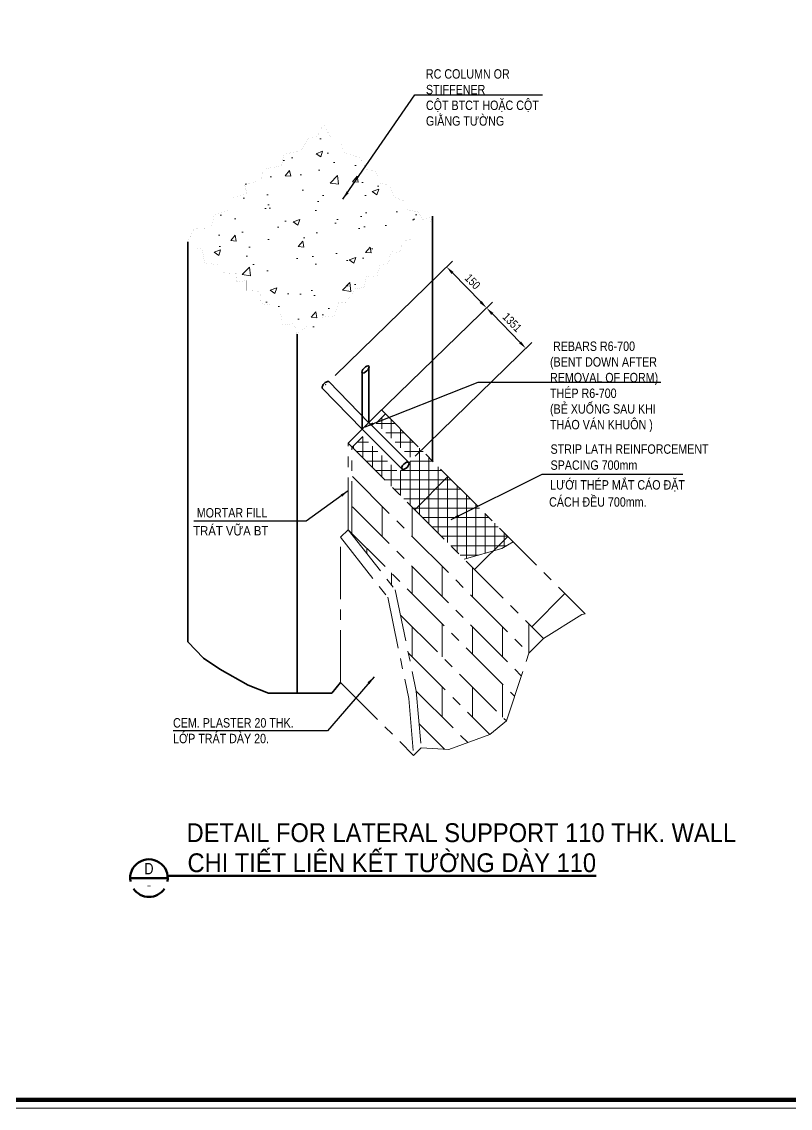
# Model space of a CAD drawing. Header units: millimetres. Extents: x -88960 to 836140, y 175458 to 320791.
# Drawn here: x 786884 to 805283, y 176958 to 202970 of the extents above; entities that cross this region are included whole.
import ezdxf
from ezdxf.enums import TextEntityAlignment as Align

# ---------------------------------------------------------------- set-up
doc = ezdxf.new("R2010")
doc.units = ezdxf.units.MM
doc.header["$LTSCALE"] = 1000
doc.linetypes.add('CENTER', pattern=[2, 1.25, -0.25, 0.25, -0.25])
doc.layers.get('0').update_dxf_attribs({"linetype": 'CONTINUOUS'})
doc.layers.get('DEFPOINTS').update_dxf_attribs({"linetype": 'CONTINUOUS'})
for name, color, linetype, lineweight in [('Ap0101_grid', 145, 'CENTER', 18), ('Ap0102_dim', 145, 'CONTINUOUS', 25), ('Ap0104_leader', 145, 'CONTINUOUS', 25), ('Ap0202_T', 141, 'CONTINUOUS', 25), ('Ap0205_T', 253, 'CONTINUOUS', 50), ('Ap0311_H', 8, 'CONTINUOUS', 15), ('Ap0313_FL', 145, 'CONTINUOUS', 13), ('Ap0314_Kh', 253, 'CONTINUOUS', 15), ('Ap0402_Reinf.S', 6, 'CONTINUOUS', 35)]:
    doc.layers.add(name, color=color, linetype=linetype, lineweight=lineweight)
doc.styles.add('Arial', font='arial.ttf', dxfattribs={"width": 0.8})
doc.styles.add('ISOCP', font='isocp.shx')
doc.styles.add('S-TEXT18', font='ISOCP.shx')
doc.styles.add('S-TEXT25', font='VN_VNI.shx', dxfattribs={"width": 0.85})
doc.styles.add('S-TEXT50', font='VHELVEN_0.TTF', dxfattribs={"width": 0.9})
doc.dimstyles.new('SDIM_100_STD', dxfattribs={"dimscale": 100, "dimtxt": 2, "dimasz": 2, "dimexe": 2, "dimexo": 1, "dimgap": 1, "dimtad": 1, "dimdec": 0, "dimtxsty": 'S-TEXT25', "dimcen": 2.5, "dimdle": 2, "dimclrd": 256, "dimclre": 256, "dimclrt": 7, "dimadec": 0, "dimazin": 0, "dimtfac": 1, "dimtdec": 0, "dimtix": 1, "dimtmove": 0, "dimatfit": 3, "dimfxl": 1, "dimarcsym": 0})

# ---------------------------------------------------------------- blocks, each defined once
blk = doc.blocks.new('*D1001')
at = {"layer": 'Ap0102_dim', "lineweight": -2, "transparency": 16777216}
for p, q in [((794389, 194504), (797200, 197239)), ((797196, 196956), (797871, 196262)), ((795344, 193524), (798154, 196258))]:
    blk.add_line(p, q, dxfattribs=at)
at = {"layer": 'Ap0102_dim', "transparency": 16777216}
for points in [[(797220, 196980), (797172, 196933), (797056, 197100)], [(797895, 196285), (797847, 196239), (798011, 196119)]]:
    blk.add_solid(points, dxfattribs=at)
at = {"layer": 'DEFPOINTS', "color": 0, "transparency": 16777216}
for p in [(798011, 196119), (794318, 194435), (795272, 193454)]:
    blk.add_point(p, dxfattribs=at)
at = {"layer": 'Ap0102_dim', "color": 7, "transparency": 16777216, "insert": (797677, 196749), "char_height": 200, "attachment_point": 5, "rotation": 314.2193, "style": 'S-TEXT25'}
blk.add_mtext('150', dxfattribs=at)
blk = doc.blocks.new('*D1002')
at = {"layer": 'Ap0102_dim', "lineweight": -2, "transparency": 16777216}
for p, q in [((798150, 195976), (798814, 195294)), ((796299, 192568), (799096, 195290))]:
    blk.add_line(p, q, dxfattribs=at)
at = {"layer": 'Ap0102_dim', "transparency": 16777216}
for points in [[(798174, 195999), (798126, 195952), (798011, 196119)], [(798838, 195317), (798790, 195271), (798953, 195150)]]:
    blk.add_solid(points, dxfattribs=at)
at = {"layer": 'DEFPOINTS', "color": 0, "transparency": 16777216}
for p in [(798953, 195150), (795272, 193454), (796228, 192498)]:
    blk.add_point(p, dxfattribs=at)
at = {"layer": 'Ap0102_dim', "color": 7, "transparency": 16777216, "insert": (798625, 195774), "char_height": 200, "attachment_point": 5, "rotation": 314.2193, "style": 'S-TEXT25'}
blk.add_mtext('1351', dxfattribs=at)
blk = doc.blocks.new('S007')
at = {"layer": 'Ap0202_T', "lineweight": 25, "style": 'ISOCP', "width": 1}
blk.add_attdef('SSCALE', text='', height=2.5, dxfattribs=at).set_placement((0, -2.36), align=Align.TOP_CENTER)
at = {"layer": 'Ap0205_T', "ltscale": 100, "style": 'Arial', "width": 0.8}
for tag, p in [('HEADING_1', (0, 7.99)), ('%%UHEADING_2', (0, 0))]:
    blk.add_attdef(tag, text='', height=5, dxfattribs=at).set_placement(p, align=Align.BOTTOM_CENTER)
blk = doc.blocks.new('S008')
at = {"color": 0}
blk.add_line((-5, 0), (5, 0), dxfattribs=at)
for start_param, end_param in [(6.107277, 9.600681), (10.037379, 11.953764)]:
    blk.add_ellipse((0, 0), major_axis=(5, 0), ratio=1, start_param=start_param, end_param=end_param, dxfattribs=at)
at = {"layer": 'Ap0202_T', "style": 'Arial', "width": 0.8}
blk.add_attdef('DETT', text='', height=3, dxfattribs=at).set_placement((0, 0.11), align=Align.BOTTOM_CENTER)
at = {"layer": 'Ap0202_T', "lineweight": 35, "style": 'ISOCP', "width": 1}
blk.add_attdef('C/REF', text='', height=2, dxfattribs=at).set_placement((0, -0.88), align=Align.TOP_CENTER)
blk = doc.blocks.new('CHG_XX_Khung ten')
blk.add_lwpolyline([(15, 579), (826, 579), (826, 15), (15, 15)], close=True)
at = {"color": 4, "linetype": 'Continuous', "const_width": 1}
blk.add_lwpolyline([(17, 577), (824, 577), (824, 17), (17, 17)], close=True, dxfattribs=at)

msp = doc.modelspace()

# ---------------------------------------------------------------- hatches: boundary and pattern name
at = {"layer": 'Ap0311_H'}
h = msp.add_hatch(dxfattribs=at)
h.set_pattern_fill('AR-CONC', color=256, scale=225.225, style=0)
h.set_pattern_definition([(50, (758791.7, 178955), (1615.45, -141.333), [168.92, -1858.106]), (355, (758791.7, 178955), (-312.5, 1694.125), [135.135, -1486.485]), (100.4514, (758926.3, 178943.3), (1302.95, 1552.79), [143.56, -1579.15]), (46.184, (758791.7, 179405.5), (2403.69, -372.79), [253.38, -2787.16]), (96.6356, (758992, 179374.4), (2105.1, 2193.96), [215.34, -2368.72]), (351.184, (758791.7, 179405.5), (2105.09, 2193.96), [202.7, -2229.73]), (21, (759016.9, 179292.9), (1344.384, -906.8), [168.92, -1858.106]), (326, (759016.9, 179292.9), (548.01, 1633.22), [135.135, -1486.485]), (71.4514, (759129, 179217.3), (1892.39, 726.42), [143.56, -1579.15]), (37.5, (758791.67, 178955.03), (27.387, 749.76), [0, -1468.467, 0, -1509.007, 0, -1492.116]), (7.5, (758791.7, 178955), (592.498, 888.314), [0, -860.36, 0, -1434.683, 0, -568.693]), (327.5, (758289.4, 178955.03), (1202.3016, -50.799), [0, -563.062, 0, -1756.755, 0, -2331.079]), (317.5, (758064.2, 178955), (1313.48, 225.461), [0, -731.98, 0, -1166.666, 0, -1655.404])])
h.paths.add_polyline_path([(794103.72948, 200523.2976), (793968.87467, 200237.01027), (793729.24526, 200163.35069), (793563.34812, 199887.12754), (793157.82158, 199795.05316), (793102.52253, 199518.83), (792678.56297, 199445.17054), (792604.83091, 199168.94739), (792217.73738, 199076.87301), (792273.03643, 198855.89451), (791904.37591, 198745.4052), (791830.64385, 198450.76712), (791498.84958, 198358.69274), (791406.68429, 198027.22505), (791001.15796, 198008.81013), (790863.71039, 197703.89507), (791019.59097, 197548.43821), (791203.92113, 197530.0234), (791259.22017, 197198.55559), (791627.88069, 197143.31094), (791720.04576, 196959.16217), (792033.40723, 196940.74725), (792014.97422, 196738.18367), (792273.03643, 196775.0134), (792273.03643, 196535.61998), (792586.3979, 196517.20518), (792604.83091, 196222.5671), (792862.89313, 196185.73737), (792826.0271, 195964.75887), (793084.08952, 195964.75887), (793139.38856, 195706.95052), (793397.45078, 195743.78025), (793476.32039, 195493.19649), (793692.37923, 195430.72737), (793729.24526, 195688.53572), (794005.7407, 195633.29106), (794024.17372, 195891.09929), (794103.72948, 195899.46534)])
h.paths.add_polyline_path([(796716.33948, 198312.59902), (796494.19881, 198229.78862), (796383.60051, 198413.93739), (796107.10528, 198469.18205), (796033.37322, 198690.16055), (795793.74381, 198763.82013), (795683.14572, 199058.45808), (795443.51652, 199113.70274), (795369.78425, 199371.51096), (795130.15505, 199445.17054), (794982.69093, 199721.3937), (794614.03041, 199831.88289), (794521.86534, 200052.8615), (794300.66894, 200163.35069), (794103.72948, 200523.2976), (794103.72948, 195899.46534), (794374.401, 195927.92902), (794466.56629, 196240.98202), (794669.32946, 196259.39683), (794853.65961, 196572.44971), (795074.856, 196609.27956), (795130.15505, 196867.08779), (795388.21726, 196885.50271), (795461.94953, 197143.31094), (795664.7127, 197180.14067), (795720.01175, 197474.77875), (795922.77512, 197419.53409), (796014.9402, 197714.17217), (796254.5694, 197769.4167), (796365.16749, 197990.3952), (796586.36388, 197990.3952)])
h = msp.add_hatch(dxfattribs=at)
h.set_pattern_fill('ANSI37', color=256, scale=1801.8, angle=45, style=0)
h.set_pattern_definition([(90, (743926.82, 177813.03), (-225.225, 5e-14), []), (180, (743926.82, 177813.03), (-5e-14, -225.225), [])])
h.paths.add_polyline_path([(795589.38659, 193579.95208), (795367.79537, 193358.36087), (796227.78924, 192498.36699), (795909.27299, 192179.85074), (795049.27912, 193039.84462), (794794.46612, 192785.03162), (797478.1553, 190101.34244), (798378.81141, 190360.98456), (798646.88815, 190522.45052)])

# ---------------------------------------------------------------- linework, layer by layer
at = {"layer": 'Ap0101_grid'}
for p, q in [((794698.91125, 192880.58649), (795493.83171, 193675.50696)), ((795366.41043, 193356.97592), (795589.38659, 193579.95208)), ((795493.83171, 193675.50696), (800376.07643, 188793.26224)), ((794794.46612, 192785.03162), (795047.8646, 193038.4301)), ((794698.91125, 192880.58649), (799373.29523, 188206.20251)), ((794698.91125, 190808.51649), (794698.91125, 192880.58649)), ((794789.00125, 190718.42649), (794789.00125, 192790.49649)), ((794799.29726, 192080.07251), (799023.23125, 187856.13853)), ((796291.49249, 191288.00524), (797086.41296, 192082.92571)), ((794799.29726, 191359.35251), (798844.2257, 187314.42407)), ((795509.72125, 190648.92853), (795509.72125, 191369.64853)), ((796230.44125, 190648.92853), (796230.44125, 191349.05649)), ((794518.73125, 190628.33649), (794698.91125, 190808.51649)), ((794698.91125, 190808.51649), (798682.4814, 186824.94634)), ((794698.91125, 190808.51649), (795825.03625, 189373.24621)), ((794518.73125, 187150.09014), (794518.73125, 190628.33649)), ((794518.73125, 190628.33649), (795644.85625, 189193.06621)), ((797724.81562, 189854.68212), (798519.73608, 190649.60259)), ((798378.81141, 190360.98456), (798646.88815, 190522.45052)), ((795149.36125, 190234.40838), (795149.36125, 190358.06649)), ((797478.1553, 190101.34244), (798378.81141, 190360.98456)), ((796230.44125, 189276.98649), (796230.44125, 189928.20853)), ((796951.16125, 189207.48853), (796951.16125, 189928.20853)), ((797671.88125, 189207.48853), (797671.88125, 189907.61649)), ((795734.41154, 189488.74932), (795734.41154, 189773.01619)), ((795825.03625, 189373.24621), (796329.44694, 186946.32283)), ((795644.85625, 189193.06621), (796149.26694, 186766.14283)), ((799094.43549, 188485.06225), (799889.35596, 189279.98271)), ((795951.25555, 188765.95423), (798486.21461, 186230.99516)), ((799373.29523, 188206.20251), (800291.1003, 188782.55503)), ((800291.1003, 188782.55503), (800376.07643, 188793.26224)), ((796230.44125, 187766.04853), (796230.44125, 188486.76853)), ((796951.16125, 187766.04853), (796951.16125, 188556.26649)), ((797671.88125, 187835.54649), (797671.88125, 188486.76853)), ((797671.88125, 187835.54649), (797671.88125, 188486.76853)), ((798392.60125, 187766.04853), (798392.60125, 188486.76853)), ((799023.23125, 187856.13853), (799023.23125, 188556.26649)), ((799023.23125, 187856.13853), (799373.29523, 188206.20251)), ((796140.35125, 187856.13853), (798091.65174, 185904.83803)), ((798486.21461, 186230.99516), (799023.23125, 187856.13853)), ((794518.73125, 187150.09014), (796265.7049, 185403.11649)), ((796951.16125, 186324.60853), (796951.16125, 187045.32853)), ((797671.88125, 186324.60853), (797671.88125, 187045.32853)), ((797671.88125, 186345.20056), (797671.88125, 187045.32853)), ((798392.60125, 186324.60853), (798392.60125, 187114.82649)), ((796329.44694, 186946.32283), (797562.45849, 185713.31128)), ((796329.44694, 186946.32283), (796445.8849, 185583.29649)), ((796149.26694, 186766.14283), (796265.7049, 185403.11649)), ((796396.76601, 186158.28377), (797001.807, 185553.24277)), ((798091.65174, 185904.83803), (798486.21461, 186230.99516)), ((797104.80076, 185547.67482), (798091.65174, 185904.83803)), ((796265.7049, 185403.11649), (796445.8849, 185583.29649)), ((796445.8849, 185583.29649), (797104.80076, 185547.67482))]:
    msp.add_line(p, q, dxfattribs=at)
at = {"layer": 'Ap0313_FL'}
for p in [(794237.02458, 194356.09429), (794075.61121, 194199.02098), (794156.31789, 194277.55763)]:
    msp.add_point(p, dxfattribs=at)
at = {"layer": 'Ap0402_Reinf.S'}
for p, q in [((796720.23828, 192449.1004), (796716.33948, 198312.59902)), ((790863.71039, 188121.22088), (790863.71039, 197703.89507)), ((790863.71039, 188121.22088), (790863.71039, 197703.89507)), ((793476.32039, 195493.19649), (793476.32039, 186891.80944)), ((795192.63361, 193374.30886), (795192.63361, 194676.47185)), ((795033.3607, 193215.03595), (795033.3607, 194566.38595)), ((795192.63361, 193374.30886), (796148.18236, 192418.76011)), ((795033.3607, 193215.03595), (795988.90945, 192259.4872)), ((791233.92016, 187732.98572), (790863.71039, 188121.22088)), ((791622.61213, 187474.16228), (791233.92016, 187732.98572)), ((792302.82325, 187085.92692), (791622.61213, 187474.16228)), ((792788.68839, 186891.80944), (792302.82325, 187085.92692)), ((794518.73125, 187150.09014), (794308.8462, 186891.80944)), ((793476.32039, 186891.80944), (792788.68839, 186891.80944)), ((794308.8462, 186891.80944), (793476.32039, 186891.80944))]:
    msp.add_line(p, q, dxfattribs=at)
at = {"layer": 'Ap0402_Reinf.S', "ltscale": 10}
for p, q in [((795195.73193, 193370.89708), (794237.02458, 194356.09429)), ((795034.31856, 193213.82377), (794075.61121, 194199.02098))]:
    msp.add_line(p, q, dxfattribs=at)
at = {"layer": 'Ap0402_Reinf.S', "const_width": 0.9009}
msp.add_lwpolyline([(790863.71039, 197703.89507), (791001.15796, 198008.81013), (791406.68429, 198027.22505), (791498.84958, 198358.69274), (791830.64385, 198450.76712), (791904.37591, 198745.4052), (792273.03643, 198855.89451), (792217.73738, 199076.87301), (792604.83091, 199168.94739), (792678.56297, 199445.17054), (793102.52253, 199518.83), (793157.82158, 199795.05316), (793563.34812, 199887.12754), (793729.24526, 200163.35069), (793968.87467, 200237.01027), (794103.72948, 200523.2976), (794300.66894, 200163.35069), (794521.86534, 200052.8615), (794614.03041, 199831.88289), (794982.69093, 199721.3937), (795130.15505, 199445.17054), (795369.78425, 199371.51096), (795443.51652, 199113.70274), (795683.14572, 199058.45808), (795793.74381, 198763.82013), (796033.37322, 198690.16055), (796107.10528, 198469.18205), (796383.60051, 198413.93739), (796494.19881, 198229.78862), (796716.33948, 198312.59902), (796586.36388, 197990.3952), (796365.16749, 197990.3952), (796254.5694, 197769.4167), (796014.9402, 197714.17217), (795922.77512, 197419.53409), (795720.01175, 197474.77875), (795664.7127, 197180.14067), (795461.94953, 197143.31094), (795388.21726, 196885.50271), (795130.15505, 196867.08779), (795074.856, 196609.27956), (794853.65961, 196572.44971), (794669.32946, 196259.39683), (794466.56629, 196240.98202), (794374.401, 195927.92902), (794024.17372, 195891.09929), (793957.57434, 195687.42484), (793729.24526, 195688.53572), (793567.03738, 195572.64179), (793476.32039, 195493.19649), (793397.45078, 195743.78025), (793139.38856, 195706.95052), (793084.08952, 195964.75887), (792826.0271, 195964.75887), (792862.89313, 196185.73737), (792604.83091, 196222.5671), (792586.3979, 196517.20518), (792273.03643, 196535.61998), (792273.03643, 196775.0134), (792014.97422, 196738.18367), (792033.40723, 196940.74725), (791720.04576, 196959.16217), (791627.88069, 197143.31094), (791259.22017, 197198.55559), (791203.92113, 197530.0234), (791019.59097, 197548.43821), (790863.71039, 197703.89507)], dxfattribs=at)
at = {"layer": 'Ap0402_Reinf.S', "ltscale": 10}
msp.add_arc((794233.38601, 194198.36006), 157.77618, 88.678549924, 179.7599914, dxfattribs=at)
at = {"layer": 'Ap0402_Reinf.S'}
for centre, major_axis, ratio in [((795114.01044, 194647.03569), (80.64974, 80.64974), 0.4107382612), ((796068.54591, 192339.12365), (-79.63645, -79.63645), 0.4869188271)]:
    msp.add_ellipse(centre, major_axis=major_axis, ratio=ratio, dxfattribs=at)

# ---------------------------------------------------------------- block references
at = {"layer": 'Ap0202_T'}
ref = msp.add_blockref('S007', (790380.48235, 182610.56294), dxfattribs=dict(at, xscale=90.09, yscale=90.09, zscale=90.09))
ref.add_attrib('HEADING_1', 'DETAIL FOR LATERAL SUPPORT 110 THK. WALL', (790830.93235, 183330.38204), dxfattribs={"layer": 'Ap0205_T', "ltscale": 100, "height": 450.45, "style": 'S-TEXT50', "width": 0.9})
ref.add_attrib('%%UHEADING_2', '%%U   CHI TIEÁT LIEÂN KEÁT TÖÔØNG DAØY 110', (790380.48235, 182610.56294), dxfattribs={"layer": 'Ap0205_T', "ltscale": 100, "height": 450.45, "style": 'S-TEXT50', "width": 0.9})
at = {"layer": 'Ap0205_T'}
ref = msp.add_blockref('S008', (789930.03235, 182468.92462), dxfattribs=dict(at, xscale=90.09, yscale=90.09, zscale=90.09))
ref.add_attrib('DETT', 'D', dxfattribs={"layer": 'Ap0202_T', "height": 270.27, "style": 'S-TEXT50', "width": 0.8}).set_placement((789930.03235, 182478.44983), align=Align.BOTTOM_CENTER)
ref.add_attrib('C/REF', '-', dxfattribs={"layer": 'Ap0202_T', "lineweight": 35, "height": 180.18, "style": 'S-TEXT18', "width": 1}).set_placement((789930.03235, 182390.09587), align=Align.TOP_CENTER)

# ---------------------------------------------------------------- texts
at = {"layer": 'Ap0202_T', "style": 'S-TEXT25'}
for s, width, p in [('STRIP LATH REINFORCEMENT', 0.85, (799543.81312, 192626.80114)), ('SPACING 700mm', 0.85, (799543.81312, 192243.23187)), ('LÖÔÙI THEÙP MAÉT CAÙO ÑAËT', 0.85, (799534.69687, 191770.06937)), (' CAÙCH ÑEÀU 700mm.', 0.85, (799438.26656, 191360.93682)), ('TRAÙT VÖÕA BT', 0.9, (790989.67998, 190671.40999))]:
    msp.add_text(s, height=225.225, dxfattribs=dict(at, width=width)).set_placement(p)
at = {"layer": 'Ap0202_T', "char_height": 225.225, "style": 'S-TEXT25'}
for s, insert, attachment_point in [('RC COLUMN OR\\PSTIFFENER\\PCOÄT BTCT HOAËC COÄT\\PGIAÈNG TÖÔØNG', (796560.28126, 201156.18245), 4), (' REBARS R6-700\\P(BENT DOWN AFTER\\PREMOVAL OF FORM)\\PTHEÙP R6-700 \\P(BEÛ XUOÁNG SAU KHI\\PTHAÙO VAÙN KHUOÂN )', (799531.37428, 194229.53785), 4), ('\\A1;MORTAR FILL', (792766.66425, 191212.53853), 6), ('CEM. PLASTER 20 THK.\\PLÔÙP TRAÙT DAØY 20.', (790506.36372, 185996.39083), 4)]:
    msp.add_mtext(s, dxfattribs=dict(at, insert=insert, attachment_point=attachment_point))

# ---------------------------------------------------------------- dimensions: what is measured, and where the dimension line sits
at = {"layer": 'Ap0102_dim'}
dim = msp.add_aligned_dim(p1=(794317.73127, 194434.63094), p2=(795272.15769, 193453.83294), distance=3821.31733, text='150', dimstyle='SDIM_100_STD', dxfattribs=at)
dim.commit()
dim.dimension.update_dxf_attribs({"geometry": '*D1001', "text_midpoint": (797676.92644, 196748.72352)})
dim = msp.add_linear_dim(base=(798953.15568, 195150.45411), p1=(795272.15769, 193453.83294), p2=(796227.78924, 192498.36699), angle=314.21927067, dimstyle='SDIM_100_STD', override={"dimse1": 1, "dimtmove": 1}, dxfattribs=at)
dim.commit()
dim.dimension.update_dxf_attribs({"geometry": '*D1002', "text_midpoint": (798625.31527, 195774.12993)})

# ---------------------------------------------------------------- leaders
at = {"layer": 'Ap0104_leader'}
for points, override in [([(794572.03369, 198723.23644), (796291.8502, 201217.28017), (799348.56351, 201217.28017)], {"dimgap": 1, "dimtad": 0}), ([(795108.35917, 193273.78451), (797808.93937, 194341.41306), (802180.2433, 194341.41306)], {"dimgap": 1, "dimtad": 0}), ([(797162.47551, 191051.17225), (799346.82774, 192142.08399), (802712.37055, 192142.08399)], {"dimgap": 1, "dimtad": 0}), ([(794698.91125, 191743.38494), (793690.91594, 191014.48277), (791003.50088, 191014.48277)], {"dimtad": 0}), ([(795317.22306, 187285.79888), (794206.46978, 185996.39083), (790506.36372, 185996.39083)], {"dimgap": 1, "dimtad": 0})]:
    msp.add_leader(points, dimstyle='SDIM_100_STD', override=override, dxfattribs=at)

# ---------------------------------------------------------------- next in the draw order: block references
at = {"layer": 'Ap0314_Kh', "xscale": 100, "yscale": 100, "zscale": 100}
msp.add_blockref('CHG_XX_Khung ten', (752040.40192, 175457.91904), dxfattribs=at)

doc.saveas('drawing.dxf')
